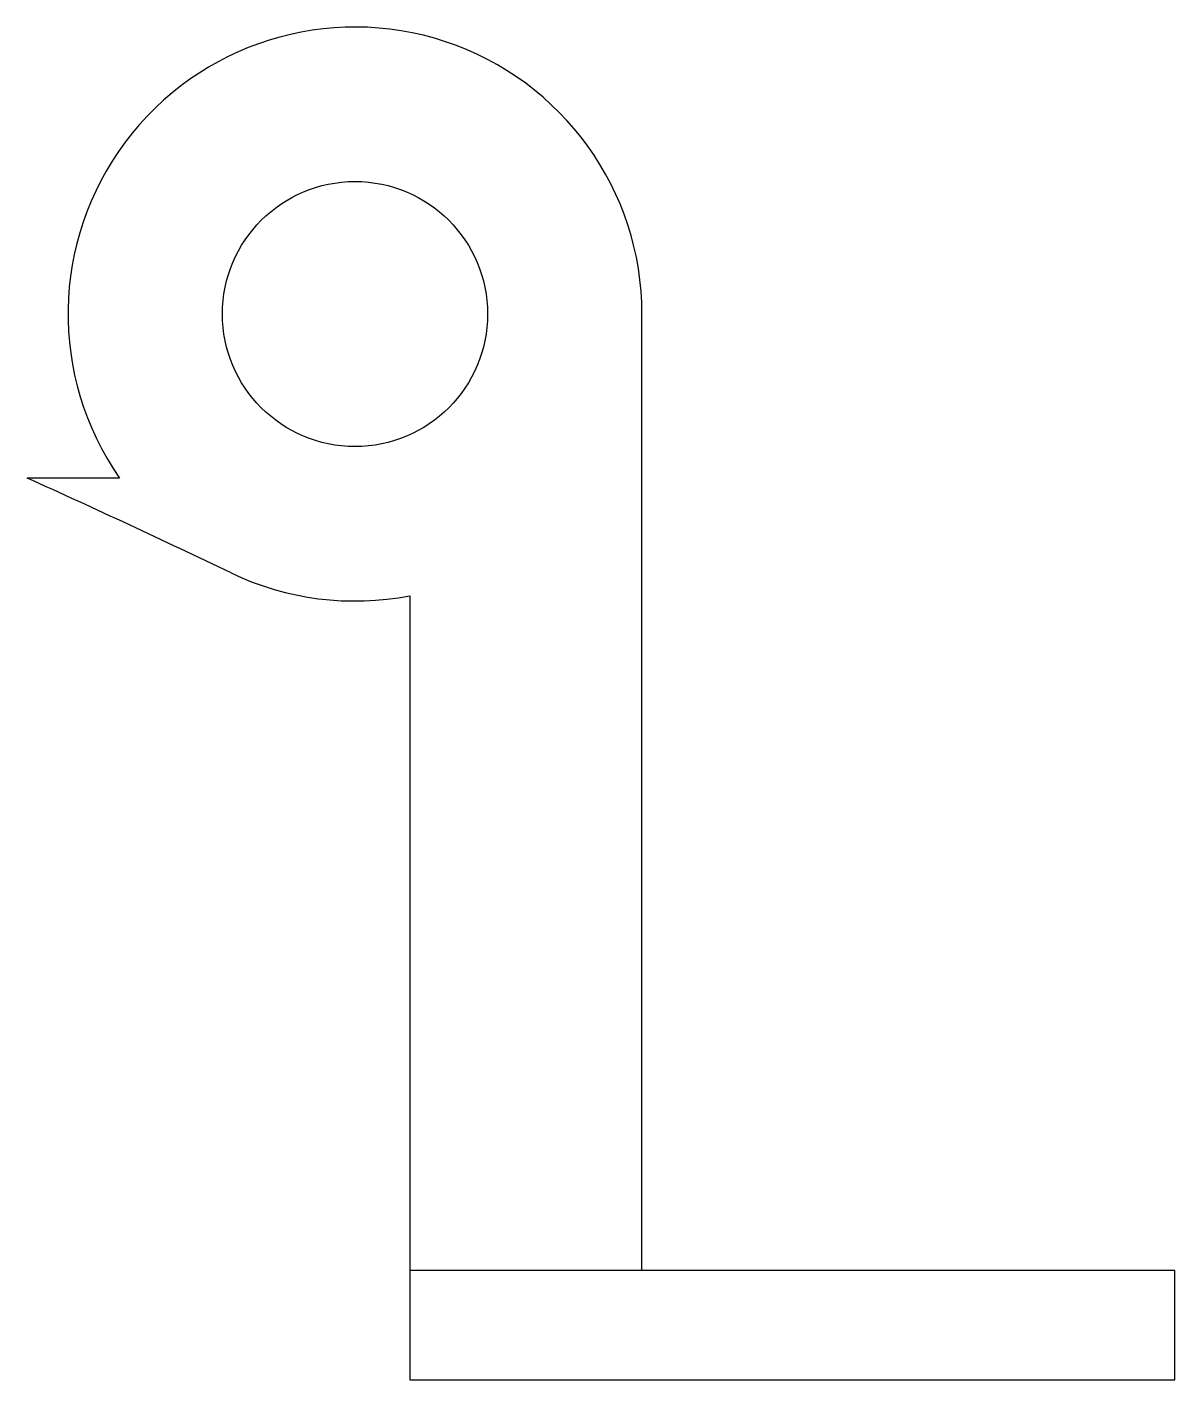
# Model space of a CAD drawing. Header units: millimetres. Extents: x -12 to 30, y -39 to 10.5.
import ezdxf

# ---------------------------------------------------------------- set-up
doc = ezdxf.new("R2010")
doc.units = ezdxf.units.MM
doc.layers.get('0').update_dxf_attribs({"linetype": 'CONTINUOUS'})

msp = doc.modelspace()

# ---------------------------------------------------------------- linework, layer by layer
for p, q in [((10.5, -35), (10.5, 0)), ((-8.617, -6), (-12, -6)), ((2, -10.308), (2, -39)), ((30, -35), (10.5, -35)), ((30, -39), (30, -35)), ((2, -39), (30, -39))]:
    msp.add_line(p, q)
msp.add_lwpolyline([(2, -39), (30, -39), (30, -35), (2, -35)], close=True)
msp.add_circle((0, 0), 4.85)
for centre, radius, start, end in [((0, 0), 10.5, 0, 214.8499), ((-165.913, -346.862), 374, 64.43704, 65.69892), ((0, 0), 10.5, 244.437, 280.9806)]:
    msp.add_arc(centre, radius, start, end)

doc.saveas('drawing.dxf')
